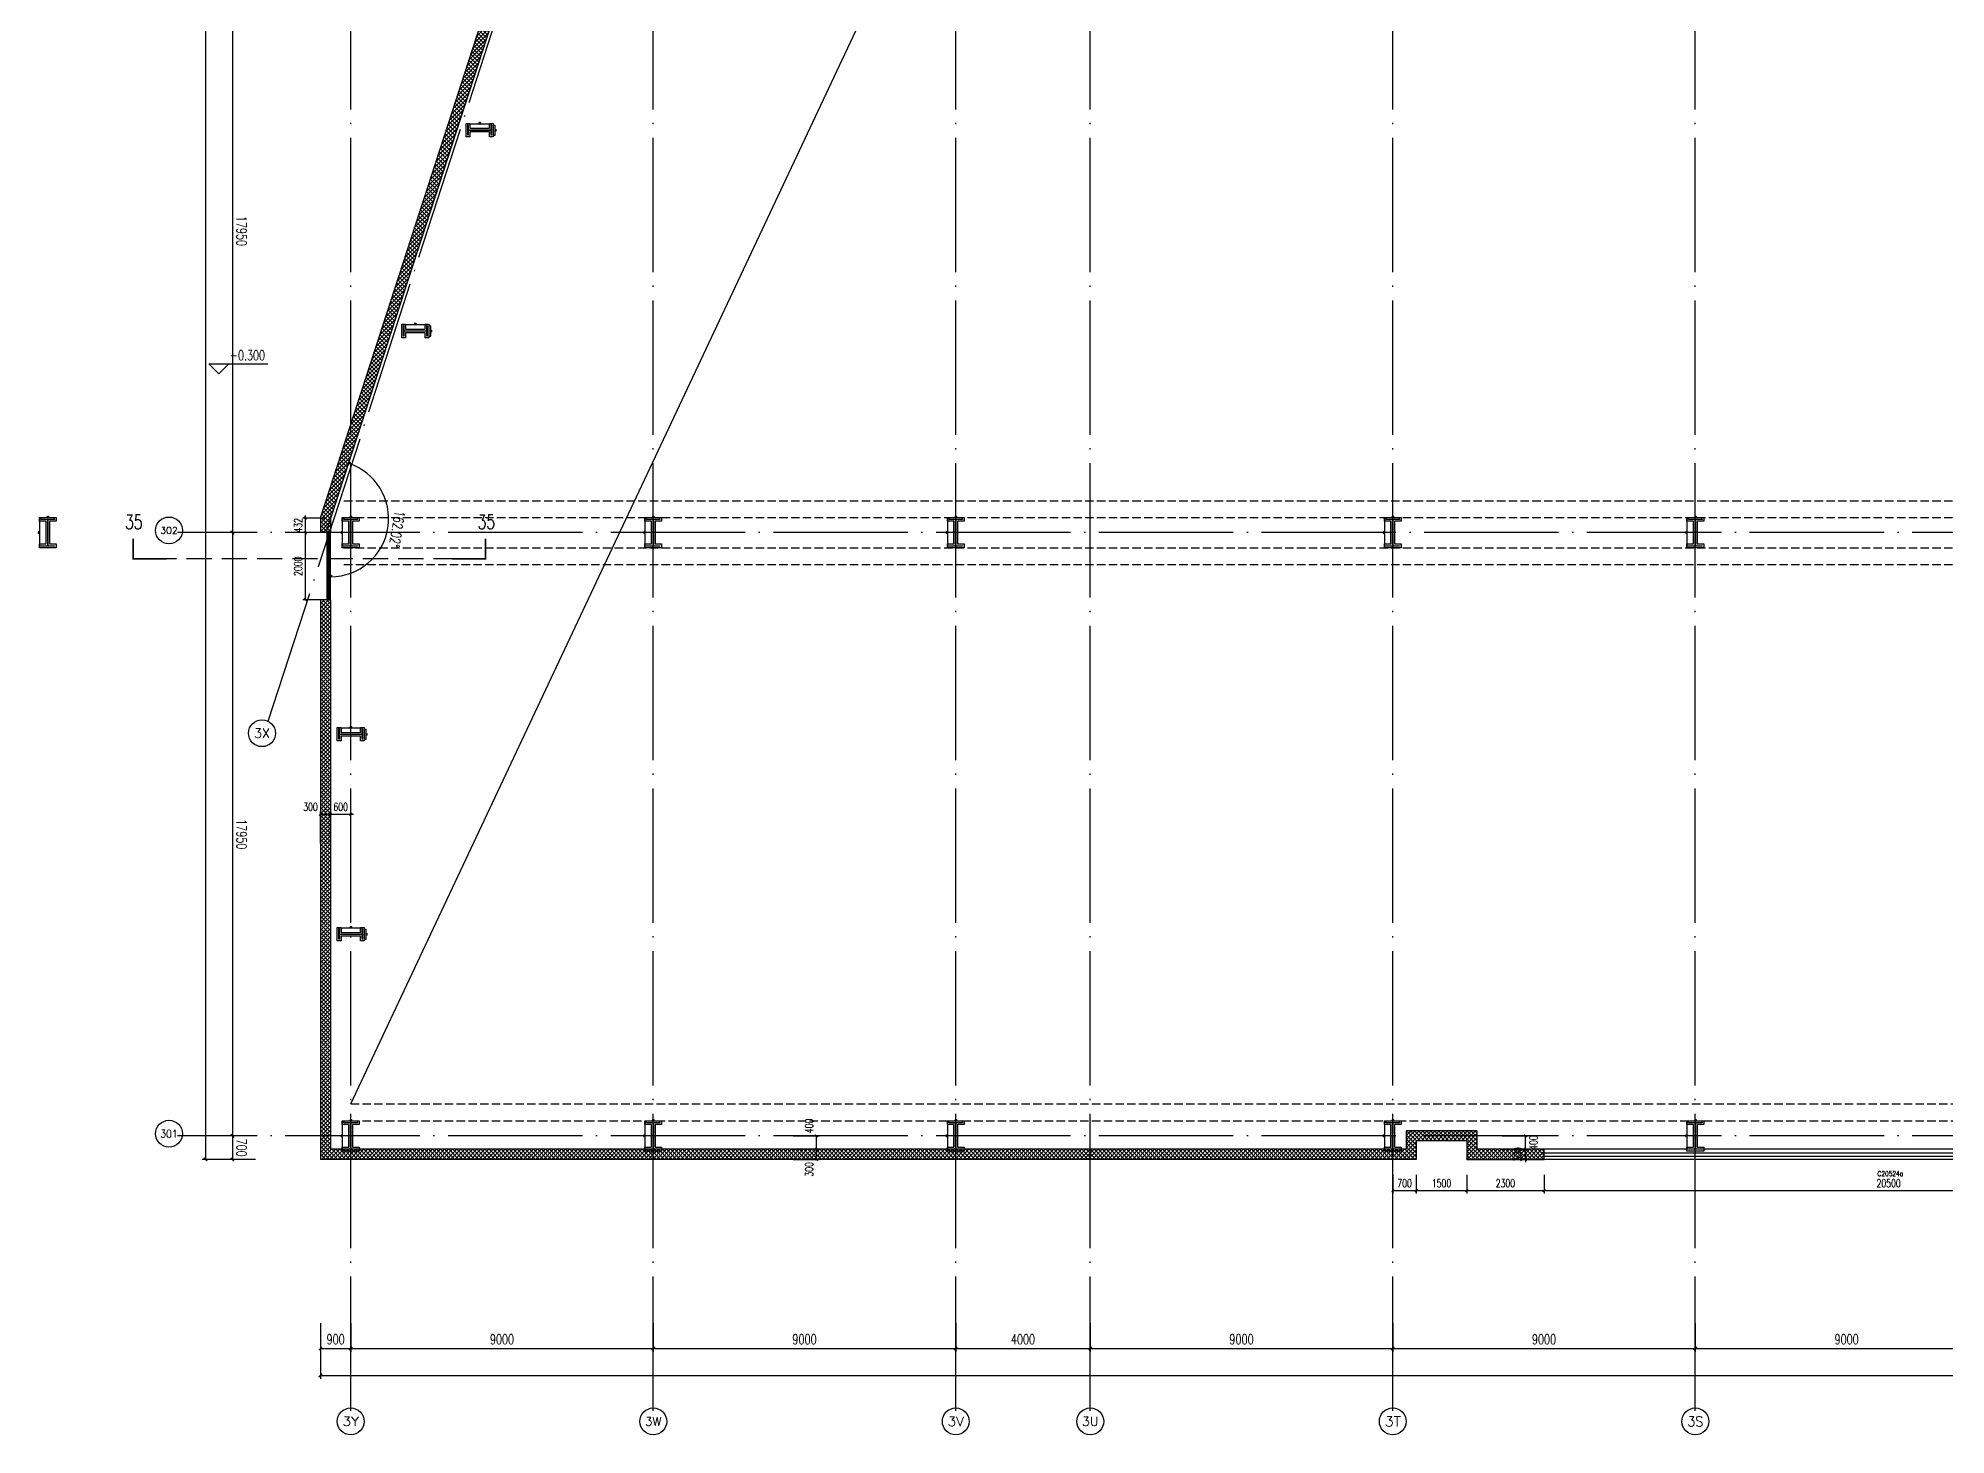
# Model space of a CAD drawing. Extents: x -1313754 to 847533, y 489853 to 941203.
# Drawn here: x -822152 to -765402, y 540024 to 581583 of the extents above; entities that cross this region are included whole.
import ezdxf
from ezdxf.enums import TextEntityAlignment as Align

# ---------------------------------------------------------------- set-up
doc = ezdxf.new("R2010")
doc.units = 0
doc.header["$LTSCALE"] = 1000
doc.header["$MEASUREMENT"] = 0
doc.linetypes.add('DASH', pattern=[0.35, 0.25, -0.1])
doc.linetypes.add('DOTE', pattern=[2.42, 2, -0.2, 0.02, -0.2])
doc.layers.get('Defpoints').update_dxf_attribs({"color": 210})
for name, color, linetype in [('A-AXIS-D', 1, 'Continuous'), ('A-AXIS-DOTE', 14, 'DOTE'), ('A-AXIS-DP', 126, 'Continuous'), ('A-HATCH-2', 251, 'Continuous'), ('A-SFCE', 30, 'Continuous'), ('A-WINDOW', 140, 'Continuous'), ('A-彩色打印层', 12, 'Continuous'), ('AS-COLN', 6, 'Continuous'), ('AS-WALL', 40, 'Continuous'), ('DIM_SYMB', 3, 'Continuous'), ('PUB_HATCH', 8, 'Continuous'), ('PUB_TEXT', 7, 'Continuous'), ('建-墙-幕', 4, 'Continuous'), ('建-标高', 3, 'Continuous'), ('建-窗', 4, 'Continuous'), ('建-门窗编号', 7, 'Continuous')]:
    doc.layers.add(name, color=color, linetype=linetype)
doc.styles.add('_TCH_AXIS', font='COMPLEX', dxfattribs={"bigfont": 'GBCBIG'})
doc.styles.add('_TCH_DIM_T3', font='SIMPLEX', dxfattribs={"width": 0.705882, "bigfont": 'GBCBIG'})
doc.styles.add('_TCH_LABEL', font='COMPLEX', dxfattribs={"bigfont": 'GBCBIG'})
doc.styles.add('A-DIM_T3', font='SIMPLEX', dxfattribs={"width": 0.705882, "bigfont": 'GBCBIG'})
doc.styles.add('A-STANDARD', font='SIMPLEX', dxfattribs={"bigfont": 'GBCBIG'})
doc.styles.add('A-WIN-LABEL', font='SIMPLEX', dxfattribs={"bigfont": 'GBCBIG'})
doc.dimstyles.new('_TCH_ARCH&&10', dxfattribs={"dimtxt": 29.75, "dimasz": 10, "dimexe": 10, "dimexo": 10, "dimgap": 12.625, "dimtad": 1, "dimdec": 0, "dimzin": 0, "dimdsep": 46, "dimtxsty": '_TCH_DIM_T3', "dimblk": 'ARCHTICK', "dimcen": 0.09, "dimclrt": 7, "dimazin": 2, "dimtfac": 1, "dimtdec": 0, "dimtix": 1, "dimtmove": 2, "dimatfit": 3, "dimfxl": 0, "dimtolj": 1, "dimtzin": 0, "dimarcsym": 0})
doc.dimstyles.new('_TCH_ARCH&&100', dxfattribs={"dimtxt": 297.5, "dimasz": 100, "dimexe": 100, "dimexo": 100, "dimgap": 126.25, "dimtad": 1, "dimdec": 0, "dimzin": 0, "dimdsep": 46, "dimtxsty": '_TCH_DIM_T3', "dimblk": 'ARCHTICK', "dimcen": 0.09, "dimclrt": 7, "dimazin": 2, "dimtfac": 1, "dimtdec": 0, "dimtix": 1, "dimtmove": 2, "dimatfit": 3, "dimfxl": 0, "dimtolj": 1, "dimtzin": 0, "dimarcsym": 0})
doc.dimstyles.new('_TCH_ARCH&&80', dxfattribs={"dimtxt": 238, "dimasz": 80, "dimexe": 80, "dimexo": 80, "dimgap": 101, "dimtad": 1, "dimdec": 0, "dimzin": 0, "dimdsep": 46, "dimtxsty": '_TCH_DIM_T3', "dimblk": 'ARCHTICK', "dimcen": 0.09, "dimclrt": 7, "dimazin": 2, "dimtfac": 1, "dimtdec": 0, "dimtix": 1, "dimtmove": 2, "dimatfit": 3, "dimfxl": 0, "dimtolj": 1, "dimtzin": 0, "dimarcsym": 0})
doc.dimstyles.new('A-DIM&&100', dxfattribs={"dimtxt": 297.5, "dimasz": 100, "dimexe": 100, "dimexo": 100, "dimgap": 126.25, "dimtad": 1, "dimdec": 0, "dimzin": 0, "dimdsep": 46, "dimtxsty": 'A-DIM_T3', "dimblk": 'ARCHTICK', "dimcen": 0.09, "dimclrt": 7, "dimazin": 2, "dimtfac": 1, "dimtdec": 0, "dimtix": 1, "dimtmove": 2, "dimatfit": 3, "dimfxl": 0, "dimtolj": 1, "dimtzin": 0, "dimarcsym": 0})
pattern_1 = [(45, (60, 0), (-60.000061, 60.000061), []), (135, (60, 0), (-60.000061, -60.000061), [])]

# ---------------------------------------------------------------- blocks, each defined once
blk = doc.blocks.new('_ArchTick')
at = {"color": 0, "linetype": 'ByBlock', "const_width": 0.4}
blk.add_lwpolyline([(-0.5, -0.5), (0.5, 0.5)], dxfattribs=at)
blk = doc.blocks.new('*D1261')
at = {"layer": 'A-AXIS-D', "color": 0, "lineweight": -2}
for p, q in [((-93018, -261470), (-93018, -262328)), ((-92118, -261470), (-92118, -262328)), ((-93018, -262228), (-92118, -262228))]:
    blk.add_line(p, q, dxfattribs=at)
at = {"layer": 'Defpoints', "color": 0}
for p in [(-93018, -261370), (-92118, -261370), (-92118, -262228)]:
    blk.add_point(p, dxfattribs=at)
at = {"layer": 'A-AXIS-D', "color": 0, "lineweight": -2, "xscale": 100, "yscale": 100, "zscale": 100, "rotation": 180}
blk.add_blockref('_ArchTick', (-93018, -262228), dxfattribs=at)
at = {"layer": 'A-AXIS-D', "color": 0, "lineweight": -2, "xscale": 100, "yscale": 100, "zscale": 100}
blk.add_blockref('_ArchTick', (-92118, -262228), dxfattribs=at)
at = {"layer": 'A-AXIS-D', "color": 7, "insert": (-92568, -261953), "char_height": 297.5, "attachment_point": 5, "style": '_TCH_DIM_T3'}
blk.add_mtext('\\A1;900', dxfattribs=at)
blk = doc.blocks.new('*D1262')
at = {"layer": 'A-AXIS-D', "color": 0, "lineweight": -2}
for p, q in [((-92118, -261470), (-92118, -262328)), ((-83118, -261470), (-83118, -262328)), ((-92118, -262228), (-83118, -262228))]:
    blk.add_line(p, q, dxfattribs=at)
at = {"layer": 'Defpoints', "color": 0}
for p in [(-92118, -261370), (-83118, -261370), (-83118, -262228)]:
    blk.add_point(p, dxfattribs=at)
at = {"layer": 'A-AXIS-D', "color": 0, "lineweight": -2, "xscale": 100, "yscale": 100, "zscale": 100, "rotation": 180}
blk.add_blockref('_ArchTick', (-92118, -262228), dxfattribs=at)
at = {"layer": 'A-AXIS-D', "color": 0, "lineweight": -2, "xscale": 100, "yscale": 100, "zscale": 100}
blk.add_blockref('_ArchTick', (-83118, -262228), dxfattribs=at)
at = {"layer": 'A-AXIS-D', "color": 7, "insert": (-87618, -261953), "char_height": 297.5, "attachment_point": 5, "style": '_TCH_DIM_T3'}
blk.add_mtext('\\A1;9000', dxfattribs=at)
blk = doc.blocks.new('*D1263')
at = {"layer": 'A-AXIS-D', "color": 0, "lineweight": -2}
for p, q in [((-83118, -261470), (-83118, -262328)), ((-74118, -261470), (-74118, -262328)), ((-83118, -262228), (-74118, -262228))]:
    blk.add_line(p, q, dxfattribs=at)
at = {"layer": 'Defpoints', "color": 0}
for p in [(-83118, -261370), (-74118, -261370), (-74118, -262228)]:
    blk.add_point(p, dxfattribs=at)
at = {"layer": 'A-AXIS-D', "color": 0, "lineweight": -2, "xscale": 100, "yscale": 100, "zscale": 100, "rotation": 180}
blk.add_blockref('_ArchTick', (-83118, -262228), dxfattribs=at)
at = {"layer": 'A-AXIS-D', "color": 0, "lineweight": -2, "xscale": 100, "yscale": 100, "zscale": 100}
blk.add_blockref('_ArchTick', (-74118, -262228), dxfattribs=at)
at = {"layer": 'A-AXIS-D', "color": 7, "insert": (-78618, -261953), "char_height": 297.5, "attachment_point": 5, "style": '_TCH_DIM_T3'}
blk.add_mtext('\\A1;9000', dxfattribs=at)
blk = doc.blocks.new('*D1264')
at = {"layer": 'A-AXIS-D', "color": 0, "lineweight": -2}
for p, q in [((-74118, -261470), (-74118, -262328)), ((-70118, -261470), (-70118, -262328)), ((-74118, -262228), (-70118, -262228))]:
    blk.add_line(p, q, dxfattribs=at)
at = {"layer": 'Defpoints', "color": 0}
for p in [(-74118, -261370), (-70118, -261370), (-70118, -262228)]:
    blk.add_point(p, dxfattribs=at)
at = {"layer": 'A-AXIS-D', "color": 0, "lineweight": -2, "xscale": 100, "yscale": 100, "zscale": 100, "rotation": 180}
blk.add_blockref('_ArchTick', (-74118, -262228), dxfattribs=at)
at = {"layer": 'A-AXIS-D', "color": 0, "lineweight": -2, "xscale": 100, "yscale": 100, "zscale": 100}
blk.add_blockref('_ArchTick', (-70118, -262228), dxfattribs=at)
at = {"layer": 'A-AXIS-D', "color": 7, "insert": (-72118, -261953), "char_height": 297.5, "attachment_point": 5, "style": '_TCH_DIM_T3'}
blk.add_mtext('\\A1;4000', dxfattribs=at)
blk = doc.blocks.new('*D1265')
at = {"layer": 'A-AXIS-D', "color": 0, "lineweight": -2}
for p, q in [((-70118, -261470), (-70118, -262328)), ((-61118, -261470), (-61118, -262328)), ((-70118, -262228), (-61118, -262228))]:
    blk.add_line(p, q, dxfattribs=at)
at = {"layer": 'Defpoints', "color": 0}
for p in [(-70118, -261370), (-61118, -261370), (-61118, -262228)]:
    blk.add_point(p, dxfattribs=at)
at = {"layer": 'A-AXIS-D', "color": 0, "lineweight": -2, "xscale": 100, "yscale": 100, "zscale": 100, "rotation": 180}
blk.add_blockref('_ArchTick', (-70118, -262228), dxfattribs=at)
at = {"layer": 'A-AXIS-D', "color": 0, "lineweight": -2, "xscale": 100, "yscale": 100, "zscale": 100}
blk.add_blockref('_ArchTick', (-61118, -262228), dxfattribs=at)
at = {"layer": 'A-AXIS-D', "color": 7, "insert": (-65618, -261953), "char_height": 297.5, "attachment_point": 5, "style": '_TCH_DIM_T3'}
blk.add_mtext('\\A1;9000', dxfattribs=at)
blk = doc.blocks.new('*D1266')
at = {"layer": 'A-AXIS-D', "color": 0, "lineweight": -2}
for p, q in [((-61118, -261470), (-61118, -262328)), ((-52118, -261470), (-52118, -262328)), ((-61118, -262228), (-52118, -262228))]:
    blk.add_line(p, q, dxfattribs=at)
at = {"layer": 'Defpoints', "color": 0}
for p in [(-61118, -261370), (-52118, -261370), (-52118, -262228)]:
    blk.add_point(p, dxfattribs=at)
at = {"layer": 'A-AXIS-D', "color": 0, "lineweight": -2, "xscale": 100, "yscale": 100, "zscale": 100, "rotation": 180}
blk.add_blockref('_ArchTick', (-61118, -262228), dxfattribs=at)
at = {"layer": 'A-AXIS-D', "color": 0, "lineweight": -2, "xscale": 100, "yscale": 100, "zscale": 100}
blk.add_blockref('_ArchTick', (-52118, -262228), dxfattribs=at)
at = {"layer": 'A-AXIS-D', "color": 7, "insert": (-56618, -261953), "char_height": 297.5, "attachment_point": 5, "style": '_TCH_DIM_T3'}
blk.add_mtext('\\A1;9000', dxfattribs=at)
blk = doc.blocks.new('*D1267')
at = {"layer": 'A-AXIS-D', "color": 0, "lineweight": -2}
for p, q in [((-52118, -261470), (-52118, -262328)), ((-43118, -261470), (-43118, -262328)), ((-52118, -262228), (-43118, -262228))]:
    blk.add_line(p, q, dxfattribs=at)
at = {"layer": 'Defpoints', "color": 0}
for p in [(-52118, -261370), (-43118, -261370), (-43118, -262228)]:
    blk.add_point(p, dxfattribs=at)
at = {"layer": 'A-AXIS-D', "color": 0, "lineweight": -2, "xscale": 100, "yscale": 100, "zscale": 100, "rotation": 180}
blk.add_blockref('_ArchTick', (-52118, -262228), dxfattribs=at)
at = {"layer": 'A-AXIS-D', "color": 0, "lineweight": -2, "xscale": 100, "yscale": 100, "zscale": 100}
blk.add_blockref('_ArchTick', (-43118, -262228), dxfattribs=at)
at = {"layer": 'A-AXIS-D', "color": 7, "insert": (-47618, -261953), "char_height": 297.5, "attachment_point": 5, "style": '_TCH_DIM_T3'}
blk.add_mtext('\\A1;9000', dxfattribs=at)
blk = doc.blocks.new('*D1349')
at = {"layer": 'A-AXIS-D', "color": 0, "lineweight": -2}
for p, q in [((-94953, -220000), (-95739, -220000)), ((-95639, -220000), (-95639, -237950)), ((-94953, -237950), (-95739, -237950))]:
    blk.add_line(p, q, dxfattribs=at)
at = {"layer": 'Defpoints', "color": 0}
for p in [(-94853, -220000), (-95639, -237950), (-94853, -237950)]:
    blk.add_point(p, dxfattribs=at)
at = {"layer": 'A-AXIS-D', "color": 0, "lineweight": -2, "xscale": 100, "yscale": 100, "zscale": 100}
for p, rotation in [((-95639, -220000), 90), ((-95639, -237950), 270)]:
    blk.add_blockref('_ArchTick', p, dxfattribs=dict(at, rotation=rotation))
at = {"layer": 'A-AXIS-D', "color": 7, "insert": (-95364, -228975), "char_height": 297.5, "attachment_point": 5, "rotation": 270, "style": 'A-DIM_T3'}
blk.add_mtext('\\A1;17950', dxfattribs=at)
blk = doc.blocks.new('*D1350')
at = {"layer": 'A-AXIS-D', "color": 0, "lineweight": -2}
for p, q in [((-94953, -237950), (-95739, -237950)), ((-95639, -237950), (-95639, -255900)), ((-94953, -255900), (-95739, -255900))]:
    blk.add_line(p, q, dxfattribs=at)
at = {"layer": 'Defpoints', "color": 0}
for p in [(-94853, -237950), (-95639, -255900), (-94853, -255900)]:
    blk.add_point(p, dxfattribs=at)
at = {"layer": 'A-AXIS-D', "color": 0, "lineweight": -2, "xscale": 100, "yscale": 100, "zscale": 100}
for p, rotation in [((-95639, -237950), 90), ((-95639, -255900), 270)]:
    blk.add_blockref('_ArchTick', p, dxfattribs=dict(at, rotation=rotation))
at = {"layer": 'A-AXIS-D', "color": 7, "insert": (-95364, -246925), "char_height": 297.5, "attachment_point": 5, "rotation": 270, "style": 'A-DIM_T3'}
blk.add_mtext('\\A1;17950', dxfattribs=at)
blk = doc.blocks.new('*D1351')
at = {"layer": 'A-AXIS-D', "color": 0, "lineweight": -2}
for p, q in [((-94953, -255900), (-95739, -255900)), ((-95639, -255900), (-95639, -256600)), ((-94953, -256600), (-95739, -256600))]:
    blk.add_line(p, q, dxfattribs=at)
at = {"layer": 'Defpoints', "color": 0}
for p in [(-94853, -255900), (-95639, -256600), (-94853, -256600)]:
    blk.add_point(p, dxfattribs=at)
at = {"layer": 'A-AXIS-D', "color": 0, "lineweight": -2, "xscale": 100, "yscale": 100, "zscale": 100}
for p, rotation in [((-95639, -255900), 90), ((-95639, -256600), 270)]:
    blk.add_blockref('_ArchTick', p, dxfattribs=dict(at, rotation=rotation))
at = {"layer": 'A-AXIS-D', "color": 7, "insert": (-95364, -256250), "char_height": 297.5, "attachment_point": 5, "rotation": 270, "style": 'A-DIM_T3'}
blk.add_mtext('\\A1;700', dxfattribs=at)
blk = doc.blocks.new('*D1408')
at = {"layer": 'A-AXIS-D', "color": 0, "lineweight": -2}
for p, q in [((-93018, -261570), (-93018, -263128)), ((92682, -261570), (92682, -263128)), ((-93018, -263028), (92682, -263028))]:
    blk.add_line(p, q, dxfattribs=at)
at = {"layer": 'Defpoints', "color": 0}
for p in [(-93018, -261470), (92682, -261470), (92682, -263028)]:
    blk.add_point(p, dxfattribs=at)
at = {"layer": 'A-AXIS-D', "color": 0, "lineweight": -2, "xscale": 100, "yscale": 100, "zscale": 100, "rotation": 180}
blk.add_blockref('_ArchTick', (-93018, -263028), dxfattribs=at)
at = {"layer": 'A-AXIS-D', "color": 0, "lineweight": -2, "xscale": 100, "yscale": 100, "zscale": 100}
blk.add_blockref('_ArchTick', (92682, -263028), dxfattribs=at)
at = {"layer": 'A-AXIS-D', "color": 7, "insert": (-168, -262753), "char_height": 297.5, "attachment_point": 5, "style": '_TCH_DIM_T3'}
blk.add_mtext('\\A1;185700', dxfattribs=at)
blk = doc.blocks.new('*D1409')
at = {"layer": 'A-AXIS-D', "color": 0, "lineweight": -2}
for p, q in [((-95053, -183400), (-96539, -183400)), ((-96439, -183400), (-96439, -256600)), ((-95053, -256600), (-96539, -256600))]:
    blk.add_line(p, q, dxfattribs=at)
at = {"layer": 'Defpoints', "color": 0}
for p in [(-94953, -183400), (-96439, -256600), (-94953, -256600)]:
    blk.add_point(p, dxfattribs=at)
at = {"layer": 'A-AXIS-D', "color": 0, "lineweight": -2, "xscale": 100, "yscale": 100, "zscale": 100}
for p, rotation in [((-96439, -183400), 90), ((-96439, -256600), 270)]:
    blk.add_blockref('_ArchTick', p, dxfattribs=dict(at, rotation=rotation))
at = {"layer": 'A-AXIS-D', "color": 7, "insert": (-96164, -220000), "char_height": 297.5, "attachment_point": 5, "rotation": 270, "style": 'A-DIM_T3'}
blk.add_mtext('\\A1;73200', dxfattribs=at)
blk = doc.blocks.new('*D1489')
at = {"layer": 'A-AXIS-D', "color": 0, "lineweight": -2}
for p, q in [((-92166, -235832), (-92215, -235985)), ((-92718, -239323), (-92718, -239163))]:
    blk.add_line(p, q, dxfattribs=at)
blk.add_arc((-92718, -237534), 1729, 270, 72.0237, dxfattribs=at)
at = {"layer": 'Defpoints', "color": 0}
for p in [(-92135, -235737), (-92718, -237534), (-91319, -238550), (-92718, -239423)]:
    blk.add_point(p, dxfattribs=at)
at = {"layer": 'A-AXIS-D', "color": 0, "lineweight": -2, "xscale": 100, "yscale": 100, "zscale": 100}
for p, rotation in [((-92184, -235889), 162.0237133975118), ((-92718, -239263), 180.0000000000004)]:
    blk.add_blockref('_ArchTick', p, dxfattribs=dict(at, rotation=rotation))
at = {"layer": 'A-AXIS-D', "color": 7, "insert": (-90738, -237847), "char_height": 297.5, "attachment_point": 5, "rotation": 261.0119, "style": 'A-DIM_T3'}
blk.add_mtext('\\A1;162.02°', dxfattribs=at)
blk = doc.blocks.new('4324324')
at = {"layer": 'A-HATCH-2', "linetype": 'DASH'}
for p, q in [((-313054.2, 567820), (-128854.2, 567820)), ((-313054.2, 567320), (-128854.2, 567320)), ((-313054.2, 566419.9), (-128854.2, 566419.9)), ((-313054.2, 565919.9), (-128854.2, 565919.9)), ((-312854.2, 549870), (-138054.2, 549870)), ((-312854.2, 549370), (-138054.2, 549370))]:
    blk.add_line(p, q, dxfattribs=at)
blk = doc.blocks.new('*D1767')
at = {"layer": 'A-AXIS-DP', "color": 0, "lineweight": -2}
for p, q in [((-165054, 621030), (-165054, 621079)), ((-165054, 621069), (-164654, 621069)), ((-164654, 621030), (-164654, 621079))]:
    blk.add_line(p, q, dxfattribs=at)
at = {"layer": 'Defpoints', "color": 0}
for p in [(-165054, 621020), (-164654, 621069), (-164654, 621020)]:
    blk.add_point(p, dxfattribs=at)
at = {"layer": 'A-AXIS-DP', "color": 0, "lineweight": -2, "xscale": 10, "yscale": 10, "zscale": 10, "rotation": 180}
blk.add_blockref('_ArchTick', (-165054, 621069), dxfattribs=at)
at = {"layer": 'A-AXIS-DP', "color": 0, "lineweight": -2, "xscale": 10, "yscale": 10, "zscale": 10}
blk.add_blockref('_ArchTick', (-164654, 621069), dxfattribs=at)
at = {"layer": 'A-AXIS-DP', "color": 7, "insert": (-164854, 621096), "char_height": 29.8, "attachment_point": 5, "style": '_TCH_DIM_T3'}
blk.add_mtext('\\A1;400', dxfattribs=at)
blk = doc.blocks.new('*D1768')
at = {"layer": 'A-AXIS-DP', "color": 0, "lineweight": -2}
for p, q in [((-165064, 621020), (-165105, 621020)), ((-165095, 620220), (-165095, 621020)), ((-165064, 620220), (-165105, 620220))]:
    blk.add_line(p, q, dxfattribs=at)
at = {"layer": 'Defpoints', "color": 0}
for p in [(-165095, 621020), (-165054, 621020), (-165054, 620220)]:
    blk.add_point(p, dxfattribs=at)
at = {"layer": 'A-AXIS-DP', "color": 0, "lineweight": -2, "xscale": 10, "yscale": 10, "zscale": 10}
for p, rotation in [((-165095, 621020), 90), ((-165095, 620220), 270)]:
    blk.add_blockref('_ArchTick', p, dxfattribs=dict(at, rotation=rotation))
at = {"layer": 'A-AXIS-DP', "color": 7, "insert": (-165123, 620620), "char_height": 29.8, "attachment_point": 5, "rotation": 90, "style": '_TCH_DIM_T3'}
blk.add_mtext('\\A1;800', dxfattribs=at)
blk = doc.blocks.new('*D1765')
at = {"layer": 'A-AXIS-DP', "color": 0, "lineweight": -2}
for p, q in [((-195790, 766880), (-195790, 766929)), ((-195790, 766919), (-195490, 766919)), ((-195490, 766880), (-195490, 766929))]:
    blk.add_line(p, q, dxfattribs=at)
at = {"layer": 'Defpoints', "color": 0}
for p in [(-195790, 766870), (-195490, 766919), (-195490, 766870)]:
    blk.add_point(p, dxfattribs=at)
at = {"layer": 'A-AXIS-DP', "color": 0, "lineweight": -2, "xscale": 10, "yscale": 10, "zscale": 10, "rotation": 180}
blk.add_blockref('_ArchTick', (-195790, 766919), dxfattribs=at)
at = {"layer": 'A-AXIS-DP', "color": 0, "lineweight": -2, "xscale": 10, "yscale": 10, "zscale": 10}
blk.add_blockref('_ArchTick', (-195490, 766919), dxfattribs=at)
at = {"layer": 'A-AXIS-DP', "color": 7, "insert": (-195640, 766946), "char_height": 29.8, "attachment_point": 5, "style": '_TCH_DIM_T3'}
blk.add_mtext('\\A1;300', dxfattribs=at)
blk = doc.blocks.new('*D1766')
at = {"layer": 'A-AXIS-DP', "color": 0, "lineweight": -2}
for p, q in [((-195800, 766820), (-195841, 766820)), ((-195831, 766120), (-195831, 766820)), ((-195800, 766120), (-195841, 766120))]:
    blk.add_line(p, q, dxfattribs=at)
at = {"layer": 'Defpoints', "color": 0}
for p in [(-195831, 766820), (-195790, 766820), (-195790, 766120)]:
    blk.add_point(p, dxfattribs=at)
at = {"layer": 'A-AXIS-DP', "color": 0, "lineweight": -2, "xscale": 10, "yscale": 10, "zscale": 10}
for p, rotation in [((-195831, 766820), 90), ((-195831, 766120), 270)]:
    blk.add_blockref('_ArchTick', p, dxfattribs=dict(at, rotation=rotation))
at = {"layer": 'A-AXIS-DP', "color": 7, "insert": (-195859, 766470), "char_height": 29.8, "attachment_point": 5, "rotation": 90, "style": '_TCH_DIM_T3'}
blk.add_mtext('\\A1;700', dxfattribs=at)
blk = doc.blocks.new('*D302')
at = {"layer": 'A-AXIS-DP', "color": 0, "lineweight": -2}
for p, q in [((-813634, 567302), (-814280, 567302)), ((-814200, 567302), (-814200, 567382)), ((-814200, 566870), (-814200, 567302)), ((-813634, 566870), (-814280, 566870)), ((-814200, 566870), (-814200, 566790))]:
    blk.add_line(p, q, dxfattribs=at)
at = {"layer": 'Defpoints', "color": 0}
for p in [(-814200, 567302), (-813554, 567302), (-813554, 566870)]:
    blk.add_point(p, dxfattribs=at)
at = {"layer": 'A-AXIS-DP', "color": 0, "lineweight": -2, "xscale": 80, "yscale": 80, "zscale": 80}
for p, rotation in [((-814200, 567302), 270), ((-814200, 566870), 90)]:
    blk.add_blockref('_ArchTick', p, dxfattribs=dict(at, rotation=rotation))
at = {"layer": 'A-AXIS-DP', "color": 7, "insert": (-814420, 567086), "char_height": 238, "attachment_point": 5, "rotation": 90, "style": '_TCH_DIM_T3'}
blk.add_mtext('\\A1;432', dxfattribs=at)
blk = doc.blocks.new('*D303')
at = {"layer": 'A-AXIS-DP', "color": 0, "lineweight": -2}
for p, q in [((-813634, 566870), (-814280, 566870)), ((-814200, 564870), (-814200, 566870)), ((-813634, 564870), (-814280, 564870))]:
    blk.add_line(p, q, dxfattribs=at)
at = {"layer": 'Defpoints', "color": 0}
for p in [(-814200, 566870), (-813554, 566870), (-813554, 564870)]:
    blk.add_point(p, dxfattribs=at)
at = {"layer": 'A-AXIS-DP', "color": 0, "lineweight": -2, "xscale": 80, "yscale": 80, "zscale": 80}
for p, rotation in [((-814200, 566870), 90), ((-814200, 564870), 270)]:
    blk.add_blockref('_ArchTick', p, dxfattribs=dict(at, rotation=rotation))
at = {"layer": 'A-AXIS-DP', "color": 7, "insert": (-814420, 565870), "char_height": 238, "attachment_point": 5, "rotation": 90, "style": '_TCH_DIM_T3'}
blk.add_mtext('\\A1;2000', dxfattribs=at)
blk = doc.blocks.new('*D304')
at = {"layer": 'A-AXIS-DP', "color": 0, "lineweight": -2}
for p, q in [((-813754, 557620), (-813754, 558570)), ((-813754, 558490), (-813454, 558490)), ((-813454, 557620), (-813454, 558570))]:
    blk.add_line(p, q, dxfattribs=at)
at = {"layer": 'Defpoints', "color": 0}
for p in [(-813454, 558490), (-813754, 557540), (-813454, 557540)]:
    blk.add_point(p, dxfattribs=at)
at = {"layer": 'A-AXIS-DP', "color": 0, "lineweight": -2, "xscale": 80, "yscale": 80, "zscale": 80, "rotation": 180}
blk.add_blockref('_ArchTick', (-813754, 558490), dxfattribs=at)
at = {"layer": 'A-AXIS-DP', "color": 0, "lineweight": -2, "xscale": 80, "yscale": 80, "zscale": 80}
blk.add_blockref('_ArchTick', (-813454, 558490), dxfattribs=at)
at = {"layer": 'A-AXIS-DP', "color": 7, "insert": (-814050, 558710), "char_height": 238, "attachment_point": 5, "style": '_TCH_DIM_T3'}
blk.add_mtext('\\A1;300', dxfattribs=at)
blk = doc.blocks.new('*D305')
at = {"layer": 'A-AXIS-DP', "color": 0, "lineweight": -2}
for p, q in [((-813454, 558490), (-813534, 558490)), ((-813454, 557620), (-813454, 558570)), ((-813454, 558490), (-812854, 558490)), ((-812854, 557620), (-812854, 558570)), ((-812854, 558490), (-812774, 558490))]:
    blk.add_line(p, q, dxfattribs=at)
at = {"layer": 'Defpoints', "color": 0}
for p in [(-812854, 558490), (-813454, 557540), (-812854, 557540)]:
    blk.add_point(p, dxfattribs=at)
at = {"layer": 'A-AXIS-DP', "color": 0, "lineweight": -2, "xscale": 80, "yscale": 80, "zscale": 80}
blk.add_blockref('_ArchTick', (-813454, 558490), dxfattribs=at)
at = {"layer": 'A-AXIS-DP', "color": 0, "lineweight": -2, "xscale": 80, "yscale": 80, "zscale": 80, "rotation": 180}
blk.add_blockref('_ArchTick', (-812854, 558490), dxfattribs=at)
at = {"layer": 'A-AXIS-DP', "color": 7, "insert": (-813154, 558710), "char_height": 238, "attachment_point": 5, "style": '_TCH_DIM_T3'}
blk.add_mtext('\\A1;600', dxfattribs=at)
blk = doc.blocks.new('*D339')
at = {"layer": 'A-AXIS-DP', "color": 0, "lineweight": -2}
for p, q in [((-778604, 548520), (-777830, 548520)), ((-778604, 548220), (-777830, 548220)), ((-777910, 548520), (-777910, 548600)), ((-777910, 548220), (-777910, 548520)), ((-777910, 548220), (-777910, 548140))]:
    blk.add_line(p, q, dxfattribs=at)
at = {"layer": 'Defpoints', "color": 0}
for p in [(-778684, 548520), (-778684, 548220), (-777910, 548520)]:
    blk.add_point(p, dxfattribs=at)
at = {"layer": 'A-AXIS-DP', "color": 0, "lineweight": -2, "xscale": 80, "yscale": 80, "zscale": 80}
for p, rotation in [((-777910, 548520), 270), ((-777910, 548220), 90)]:
    blk.add_blockref('_ArchTick', p, dxfattribs=dict(at, rotation=rotation))
at = {"layer": 'A-AXIS-DP', "color": 7, "insert": (-778130, 548370), "char_height": 238, "attachment_point": 5, "rotation": 90, "style": '_TCH_DIM_T3'}
blk.add_mtext('\\A1;300', dxfattribs=at)
blk = doc.blocks.new('*D340')
at = {"layer": 'A-AXIS-DP', "color": 0, "lineweight": -2}
for p, q in [((-778604, 548920), (-777830, 548920)), ((-777910, 548520), (-777910, 548920)), ((-778604, 548520), (-777830, 548520))]:
    blk.add_line(p, q, dxfattribs=at)
at = {"layer": 'Defpoints', "color": 0}
for p in [(-778684, 548920), (-777910, 548920), (-778684, 548520)]:
    blk.add_point(p, dxfattribs=at)
at = {"layer": 'A-AXIS-DP', "color": 0, "lineweight": -2, "xscale": 80, "yscale": 80, "zscale": 80}
for p, rotation in [((-777910, 548920), 90), ((-777910, 548520), 270)]:
    blk.add_blockref('_ArchTick', p, dxfattribs=dict(at, rotation=rotation))
at = {"layer": 'A-AXIS-DP', "color": 7, "insert": (-777670, 548720), "char_height": 238, "attachment_point": 5, "rotation": 90, "style": '_TCH_DIM_T3'}
blk.add_mtext('\\A1;400', dxfattribs=at)
blk = doc.blocks.new('*D343')
at = {"layer": 'A-AXIS-DP', "color": 0, "lineweight": -2}
for p, q in [((-799694, 548520), (-798920, 548520)), ((-799694, 548220), (-798920, 548220)), ((-799000, 548220), (-799000, 548520))]:
    blk.add_line(p, q, dxfattribs=at)
at = {"layer": 'Defpoints', "color": 0}
for p in [(-799774, 548520), (-799774, 548220), (-799000, 548520)]:
    blk.add_point(p, dxfattribs=at)
at = {"layer": 'A-AXIS-DP', "color": 0, "lineweight": -2, "xscale": 80, "yscale": 80, "zscale": 80}
for p, rotation in [((-799000, 548520), 90), ((-799000, 548220), 270)]:
    blk.add_blockref('_ArchTick', p, dxfattribs=dict(at, rotation=rotation))
at = {"layer": 'A-AXIS-DP', "color": 7, "insert": (-799220, 547924), "char_height": 238, "attachment_point": 5, "rotation": 90, "style": '_TCH_DIM_T3'}
blk.add_mtext('\\A1;300', dxfattribs=at)
blk = doc.blocks.new('*D344')
at = {"layer": 'A-AXIS-DP', "color": 0, "lineweight": -2}
for p, q in [((-799694, 548920), (-798920, 548920)), ((-799000, 548520), (-799000, 548920)), ((-799694, 548520), (-798920, 548520))]:
    blk.add_line(p, q, dxfattribs=at)
at = {"layer": 'Defpoints', "color": 0}
for p in [(-799774, 548920), (-799000, 548920), (-799774, 548520)]:
    blk.add_point(p, dxfattribs=at)
at = {"layer": 'A-AXIS-DP', "color": 0, "lineweight": -2, "xscale": 80, "yscale": 80, "zscale": 80}
for p, rotation in [((-799000, 548920), 90), ((-799000, 548520), 270)]:
    blk.add_blockref('_ArchTick', p, dxfattribs=dict(at, rotation=rotation))
at = {"layer": 'A-AXIS-DP', "color": 7, "insert": (-799220, 549216), "char_height": 238, "attachment_point": 5, "rotation": 90, "style": '_TCH_DIM_T3'}
blk.add_mtext('\\A1;400', dxfattribs=at)
blk = doc.blocks.new('*D389')
at = {"layer": 'A-AXIS-DP', "color": 0, "lineweight": -2}
for p, q in [((-781854, 547760), (-781854, 547210)), ((-781154, 547760), (-781154, 547210)), ((-781854, 547290), (-781154, 547290))]:
    blk.add_line(p, q, dxfattribs=at)
at = {"layer": 'Defpoints', "color": 0}
for p in [(-781854, 547840), (-781154, 547840), (-781154, 547290)]:
    blk.add_point(p, dxfattribs=at)
at = {"layer": 'A-AXIS-DP', "color": 0, "lineweight": -2, "xscale": 80, "yscale": 80, "zscale": 80, "rotation": 180}
blk.add_blockref('_ArchTick', (-781854, 547290), dxfattribs=at)
at = {"layer": 'A-AXIS-DP', "color": 0, "lineweight": -2, "xscale": 80, "yscale": 80, "zscale": 80}
blk.add_blockref('_ArchTick', (-781154, 547290), dxfattribs=at)
at = {"layer": 'A-AXIS-DP', "color": 7, "insert": (-781504, 547510), "char_height": 238, "attachment_point": 5, "style": '_TCH_DIM_T3'}
blk.add_mtext('\\A1;700', dxfattribs=at)
blk = doc.blocks.new('*D390')
at = {"layer": 'A-AXIS-DP', "color": 0, "lineweight": -2}
for p, q in [((-781154, 547760), (-781154, 547210)), ((-779654, 547760), (-779654, 547210)), ((-781154, 547290), (-779654, 547290))]:
    blk.add_line(p, q, dxfattribs=at)
at = {"layer": 'Defpoints', "color": 0}
for p in [(-781154, 547840), (-779654, 547840), (-779654, 547290)]:
    blk.add_point(p, dxfattribs=at)
at = {"layer": 'A-AXIS-DP', "color": 0, "lineweight": -2, "xscale": 80, "yscale": 80, "zscale": 80, "rotation": 180}
blk.add_blockref('_ArchTick', (-781154, 547290), dxfattribs=at)
at = {"layer": 'A-AXIS-DP', "color": 0, "lineweight": -2, "xscale": 80, "yscale": 80, "zscale": 80}
blk.add_blockref('_ArchTick', (-779654, 547290), dxfattribs=at)
at = {"layer": 'A-AXIS-DP', "color": 7, "insert": (-780404, 547510), "char_height": 238, "attachment_point": 5, "style": '_TCH_DIM_T3'}
blk.add_mtext('\\A1;1500', dxfattribs=at)
blk = doc.blocks.new('*D391')
at = {"layer": 'A-AXIS-DP', "color": 0, "lineweight": -2}
for p, q in [((-779654, 547760), (-779654, 547210)), ((-777354, 547760), (-777354, 547210)), ((-779654, 547290), (-777354, 547290))]:
    blk.add_line(p, q, dxfattribs=at)
at = {"layer": 'Defpoints', "color": 0}
for p in [(-779654, 547840), (-777354, 547840), (-777354, 547290)]:
    blk.add_point(p, dxfattribs=at)
at = {"layer": 'A-AXIS-DP', "color": 0, "lineweight": -2, "xscale": 80, "yscale": 80, "zscale": 80, "rotation": 180}
blk.add_blockref('_ArchTick', (-779654, 547290), dxfattribs=at)
at = {"layer": 'A-AXIS-DP', "color": 0, "lineweight": -2, "xscale": 80, "yscale": 80, "zscale": 80}
blk.add_blockref('_ArchTick', (-777354, 547290), dxfattribs=at)
at = {"layer": 'A-AXIS-DP', "color": 7, "insert": (-778504, 547510), "char_height": 238, "attachment_point": 5, "style": '_TCH_DIM_T3'}
blk.add_mtext('\\A1;2300', dxfattribs=at)
blk = doc.blocks.new('*D392')
at = {"layer": 'A-AXIS-DP', "color": 0, "lineweight": -2}
for p, q in [((-777354, 547760), (-777354, 547210)), ((-756854, 547760), (-756854, 547210)), ((-777354, 547290), (-756854, 547290))]:
    blk.add_line(p, q, dxfattribs=at)
at = {"layer": 'Defpoints', "color": 0}
for p in [(-777354, 547840), (-756854, 547840), (-756854, 547290)]:
    blk.add_point(p, dxfattribs=at)
at = {"layer": 'A-AXIS-DP', "color": 0, "lineweight": -2, "xscale": 80, "yscale": 80, "zscale": 80, "rotation": 180}
blk.add_blockref('_ArchTick', (-777354, 547290), dxfattribs=at)
at = {"layer": 'A-AXIS-DP', "color": 0, "lineweight": -2, "xscale": 80, "yscale": 80, "zscale": 80}
blk.add_blockref('_ArchTick', (-756854, 547290), dxfattribs=at)
at = {"layer": 'A-AXIS-DP', "color": 7, "insert": (-767104, 547510), "char_height": 238, "attachment_point": 5, "style": '_TCH_DIM_T3'}
blk.add_mtext('\\A1;20500', dxfattribs=at)
blk = doc.blocks.new('WINDOW2DLIB$DYNSTYLE$00000005')
at = {"color": 0}
for points in [[(-0.5, 0.5), (-0.5, -0.5)], [(-0.5, 0.5), (0.5, 0.5)], [(0.5, -0.5), (0.5, 0.5)], [(0.5, 0.1667), (-0.5, 0.1667)], [(0.5, -0.1667), (-0.5, -0.1667)], [(-0.5, -0.5), (0.5, -0.5)]]:
    blk.add_lwpolyline(points, dxfattribs=at)
blk = doc.blocks.new('dote')
at = {"layer": 'A-AXIS-D'}
for centre in [(-97524.5, -237885.7), (-94757, -243918.4), (-97524.5, -255835.7), (-92117.8, -264396), (-83117.8, -264396), (-74117.8, -264396), (-70117.8, -264396), (-61117.8, -264396), (-52117.8, -264396)]:
    blk.add_circle(centre, 400, dxfattribs=at)
at = {"layer": 'A-AXIS-DOTE', "ltscale": 2}
for p, q in [((-52117.8, -264080), (-52117.8, -75950)), ((-92117.8, -264080), (-92117.8, -177865)), ((-83117.8, -264080), (-83117.8, -178596)), ((-74117.8, -264080), (-74117.8, -178596)), ((-70117.8, -264080), (-70117.8, -178600)), ((-61117.8, -264080), (-61117.8, -178600)), ((98696.4, -237950), (-97273.6, -237950)), ((98696.4, -255900), (-97273.6, -255900))]:
    blk.add_line(p, q, dxfattribs=at)
blk.add_lwpolyline([(-94568.7, -243562.8), (-72924.8, -176855.6)], dxfattribs=at)
at = {"layer": 'DIM_SYMB', "linetype": 'DASH', "ltscale": 3}
blk.add_line((-88903.6, -238730), (-97793.6, -238730), dxfattribs=at)
at = {"layer": 'DIM_SYMB', "const_width": 50}
for points in [[(-98593.6, -238130), (-98593.6, -238730), (-97593.6, -238730)], [(-89103.6, -238730), (-88103.6, -238730), (-88103.6, -238130)]]:
    blk.add_lwpolyline(points, dxfattribs=at)
at = {"layer": 'PUB_TEXT', "style": '_TCH_LABEL', "width": 0.705882}
for p in [(-98829.3, -237842.5), (-88339.3, -237842.5)]:
    blk.add_text('35', height=425, dxfattribs=at).set_placement(p)
at = {"layer": 'PUB_TEXT', "style": '_TCH_AXIS'}
for s, height, p, p2 in [('302', 206.28, (-97784.8, -237988.9), (-97264.2, -237988.9)), ('3X', 276.42, (-95000.5, -244056.6), (-94513.5, -244056.6)), ('301', 224.46, (-97781, -255947.9), (-97268, -255947.9)), ('3Y', 270.86, (-92362.9, -264531.5), (-91872.7, -264531.5)), ('3W', 255.29, (-83367, -264523.7), (-82868.6, -264523.7)), ('3V', 276.42, (-74361.3, -264534.2), (-73874.3, -264534.2)), ('3U', 265.5, (-70364.3, -264528.8), (-69871.3, -264528.8)), ('3T', 294.28, (-61356, -264543.2), (-60879.6, -264543.2)), ('3S', 300.65, (-52354, -264546.4), (-51881.6, -264546.4))]:
    blk.add_text(s, height=height, dxfattribs=at).set_placement(p, p2, align=Align.FIT)
at = {"layer": 'A-AXIS-D'}
for base, p1, p2, picture, middle in [((-96439.4, -256600.1), (-94953, -183400), (-94953, -256600.1), '*D1409', (-96164.4, -220000)), ((-95639.4, -237950), (-94853, -220000), (-94853, -237950), '*D1349', (-95364.4, -228975)), ((-95639.4, -255900), (-94853, -237950), (-94853, -255900), '*D1350', (-95364.4, -246925)), ((-95639.4, -256600.1), (-94853, -255900), (-94853, -256600.1), '*D1351', (-95364.4, -256250))]:
    dim = blk.add_linear_dim(base=base, p1=p1, p2=p2, angle=270, dimstyle='A-DIM&&100', override={"dimgap": 0}, dxfattribs=at)
    dim.commit()
    dim.dimension.update_dxf_attribs({"geometry": picture, "text_midpoint": middle, "dimtype": 161, "text_rotation": 270})
dim = blk.add_angular_dim_3p(base=(-91318.8, -238550.3), center=(-92717.8, -237534.2), p1=(-92717.8, -239423.3), p2=(-92134.8, -235737.3), dimstyle='A-DIM&&100', override={"dimgap": 0}, dxfattribs=at)
dim.commit()
dim.dimension.update_dxf_attribs({"geometry": '*D1489', "text_midpoint": (-90738.3, -237847.3), "dimtype": 165, "text_rotation": 261.01186})
for base, p1, p2, picture, middle in [((-92117.8, -262227.8), (-93017.8, -261369.8), (-92117.8, -261369.8), '*D1261', (-92567.8, -261952.8)), ((92682.2, -263027.8), (-93017.8, -261469.8), (92682.2, -261469.8), '*D1408', (-167.8, -262752.8)), ((-83117.8, -262227.8), (-92117.8, -261369.8), (-83117.8, -261369.8), '*D1262', (-87617.8, -261952.8)), ((-74117.8, -262227.8), (-83117.8, -261369.8), (-74117.8, -261369.8), '*D1263', (-78617.8, -261952.8)), ((-70117.8, -262227.8), (-74117.8, -261369.8), (-70117.8, -261369.8), '*D1264', (-72117.8, -261952.8)), ((-61117.8, -262227.8), (-70117.8, -261369.8), (-61117.8, -261369.8), '*D1265', (-65617.8, -261952.8)), ((-52117.8, -262227.8), (-61117.8, -261369.8), (-52117.8, -261369.8), '*D1266', (-56617.8, -261952.8)), ((-43117.8, -262227.8), (-52117.8, -261369.8), (-43117.8, -261369.8), '*D1267', (-47617.8, -261952.8))]:
    dim = blk.add_linear_dim(base=base, p1=p1, p2=p2, angle=0, dimstyle='_TCH_ARCH&&100', override={"dimgap": 0}, dxfattribs=at)
    dim.commit()
    dim.dimension.update_dxf_attribs({"geometry": picture, "text_midpoint": middle, "dimtype": 161})
blk = doc.blocks.new('w42343243')
at = {"layer": 'A-HATCH-2'}
blk.add_lwpolyline([(-165104.2, 621070), (-164604.2, 621070), (-164604.2, 620958), (-164800.2, 620958), (-164800.2, 620282), (-164604.2, 620282), (-164604.2, 620170), (-165104.2, 620170), (-165104.2, 620282), (-164908.2, 620282), (-164908.2, 620958), (-165104.2, 620958)], close=True, dxfattribs=at)
at = {"layer": 'AS-COLN', "color": 3}
blk.add_lwpolyline([(-165054.2, 621020), (-164654.2, 621020), (-164654.2, 621008), (-164850.2, 621008), (-164850.2, 620232), (-164654.2, 620232), (-164654.2, 620220), (-165054.2, 620220), (-165054.2, 620232), (-164858.2, 620232), (-164858.2, 621008), (-165054.2, 621008)], close=True, dxfattribs=at)
at = {"layer": 'A-AXIS-DP'}
for p1, p2, distance, picture, middle in [((-165054.2, 620220), (-165054.2, 621020), 41.2, '*D1768', (-165122.9, 620620)), ((-165054.2, 621020), (-164654.2, 621020), 48.8, '*D1767', (-164854.2, 621096.2))]:
    dim = blk.add_aligned_dim(p1=p1, p2=p2, distance=distance, dimstyle='_TCH_ARCH&&10', dxfattribs=at)
    dim.commit()
    dim.dimension.update_dxf_attribs({"geometry": picture, "text_midpoint": middle})
blk = doc.blocks.new('nt66')
at = {"layer": 'A-HATCH-2'}
blk.add_lwpolyline([(-195840, 766870), (-195440, 766870), (-195440, 766758), (-195586, 766758), (-195586, 766182), (-195440, 766182), (-195440, 766070), (-195840, 766070), (-195840, 766182), (-195694, 766182), (-195694, 766758), (-195840, 766758)], close=True, dxfattribs=at)
at = {"layer": 'AS-COLN'}
blk.add_lwpolyline([(-195790, 766820), (-195490, 766820), (-195490, 766808), (-195636, 766808), (-195636, 766132), (-195490, 766132), (-195490, 766120), (-195790, 766120), (-195790, 766132), (-195644, 766132), (-195644, 766808), (-195790, 766808)], close=True, dxfattribs=at)
at = {"layer": 'A-AXIS-DP'}
for p1, p2, distance, picture, middle in [((-195790, 766120), (-195790, 766820), 41.2, '*D1766', (-195858.7, 766470)), ((-195790, 766870), (-195490, 766870), 48.8, '*D1765', (-195640, 766946.2))]:
    dim = blk.add_aligned_dim(p1=p1, p2=p2, distance=distance, dimstyle='_TCH_ARCH&&10', dxfattribs=at)
    dim.commit()
    dim.dimension.update_dxf_attribs({"geometry": picture, "text_midpoint": middle})
blk = doc.blocks.new('42343')
at = {"rotation": 270}
for p in [(-1075487.8, 383206.2), (-1077402.2, 377230), (-1079324.2, 365230), (-1079324.2, 359280)]:
    blk.add_blockref('nt66', p, dxfattribs=at)
at = {"layer": 'A-WINDOW'}
for p in [(-157010, -53750), (-148000, -53750), (-139000, -53750), (-130000, -53750), (-117000, -53750), (-108000, -53750), (-148000, -71700), (-139000, -71700), (-130000, -71700), (-117000, -71700), (-108000, -71700)]:
    blk.add_blockref('w42343243', p, dxfattribs=at)

msp = doc.modelspace()

# ---------------------------------------------------------------- hatches: boundary and pattern name
at = {"layer": 'PUB_HATCH'}
h = msp.add_hatch(dxfattribs=at)
h.set_pattern_fill('多孔材料', color=256, scale=30, style=0)
h.set_pattern_definition(pattern_1)
h.paths.add_polyline_path([(-795987, 621120.1), (-796205.1, 621420.1), (-813754.2, 567333.3), (-813454.2, 567285.8)])
h = msp.add_hatch(dxfattribs=at)
h.set_pattern_fill('多孔材料', color=256, scale=30, style=0)
h.set_pattern_definition(pattern_1)
h.paths.add_polyline_path([(-813454.2, 567285.8), (-813754.2, 567333.3), (-813754.2, 566870), (-813454.2, 566870)])
h = msp.add_hatch(dxfattribs=at)
h.set_pattern_fill('多孔材料', color=256, scale=30, style=0)
h.set_pattern_definition(pattern_1)
h.paths.add_polyline_path([(-813754.2, 564870), (-813754.2, 548219.9), (-813454.2, 548519.9), (-813454.2, 564870)])
h = msp.add_hatch(dxfattribs=at)
h.set_pattern_fill('多孔材料', color=256, scale=30, style=0)
h.set_pattern_definition(pattern_1)
h.paths.add_polyline_path([(-779654.2, 548770), (-779354.2, 549070), (-781454.2, 549070), (-781154.2, 548770)])
h = msp.add_hatch(dxfattribs=at)
h.set_pattern_fill('多孔材料', color=256, scale=30, style=0)
h.set_pattern_definition(pattern_1)
h.paths.add_polyline_path([(-781154.2, 548770), (-781454.2, 549070), (-781454.2, 548519.9), (-781154.2, 548219.9)])
h = msp.add_hatch(dxfattribs=at)
h.set_pattern_fill('多孔材料', color=256, scale=30, style=0)
h.set_pattern_definition(pattern_1)
h.paths.add_polyline_path([(-779354.2, 549070), (-779654.2, 548770), (-779654.2, 548219.9), (-779354.2, 548519.9)])
h = msp.add_hatch(dxfattribs=at)
h.set_pattern_fill('多孔材料', color=256, scale=30, style=0)
h.set_pattern_definition(pattern_1)
h.paths.add_polyline_path([(-781154.2, 548219.9), (-781454.2, 548519.9), (-813454.2, 548519.9), (-813754.2, 548219.9)])
h = msp.add_hatch(dxfattribs=at)
h.set_pattern_fill('多孔材料', color=256, scale=30, style=0)
h.set_pattern_definition(pattern_1)
h.paths.add_polyline_path([(-779654.2, 548219.9), (-777354.2, 548219.9), (-777354.2, 548519.9), (-779354.2, 548519.9)])

# ---------------------------------------------------------------- linework, layer by layer
at = {"layer": 'A-SFCE'}
msp.add_lwpolyline([(-812854.2, 549870), (-789330, 599870), (-628800.2, 620720)], dxfattribs=at)
at = {"layer": 'A-彩色打印层'}
msp.add_line((-813589.1, 566870), (-797923.7, 615151.2), dxfattribs=at)
at = {"layer": 'AS-WALL'}
for p, q in [((-796205.1, 621420.1), (-813754.2, 567333.3)), ((-795987, 621120.1), (-813454.2, 567285.8)), ((-813754.2, 567333.3), (-813754.2, 566870)), ((-813454.2, 567285.8), (-813454.2, 566870)), ((-813454.2, 566870), (-813754.2, 566870)), ((-813754.2, 564870), (-813754.2, 548219.9)), ((-813454.2, 564870), (-813754.2, 564870)), ((-813454.2, 564870), (-813454.2, 548519.9)), ((-779354.2, 549070), (-781454.2, 549070)), ((-781454.2, 549070), (-781454.2, 548519.9)), ((-779354.2, 549070), (-779354.2, 548519.9)), ((-781154.2, 548219.9), (-813754.2, 548219.9)), ((-781454.2, 548519.9), (-813454.2, 548519.9)), ((-779654.2, 548770), (-781154.2, 548770)), ((-781154.2, 548770), (-781154.2, 548219.9)), ((-779654.2, 548770), (-779654.2, 548219.9)), ((-779654.2, 548219.9), (-777354.2, 548219.9)), ((-777354.2, 548519.9), (-779354.2, 548519.9)), ((-777354.2, 548219.9), (-777354.2, 548519.9))]:
    msp.add_line(p, q, dxfattribs=at)
at = {"layer": '建-墙-幕'}
for p, q in [((-813554.2, 564870), (-813554.2, 566870)), ((-813554.2, 566870), (-813454.2, 566870)), ((-813520.9, 564870), (-813520.9, 566870)), ((-813487.5, 564870), (-813487.5, 566870)), ((-813454.2, 564870), (-813454.2, 566870)), ((-813554.2, 564870), (-813454.2, 564870))]:
    msp.add_line(p, q, dxfattribs=at)
at = {"layer": '建-标高'}
for p, q in [((-816775.6, 571593.1), (-817075.6, 571893.1)), ((-817075.6, 571893.1), (-815315.6, 571893.1)), ((-816775.6, 571593.1), (-816475.6, 571893.1))]:
    msp.add_line(p, q, dxfattribs=at)

# ---------------------------------------------------------------- block references
at = {"layer": 'A-WINDOW'}
for name in ['42343', '4324324']:
    msp.add_blockref(name, (-500000, 0), dxfattribs=at)
at = {"layer": 'AS-WALL'}
msp.add_blockref('dote', (-720736.4, 804820), dxfattribs=at)
at = {"layer": '建-窗'}
ref = msp.add_blockref('WINDOW2DLIB$DYNSTYLE$00000005', (-767104.2, 548369.9), dxfattribs=dict(at, xscale=20500, yscale=-300, zscale=300, rotation=179.9999999996993))
ref.add_attrib('A', 'C20524a', (-767436.7, 547720.6), dxfattribs={"layer": '建-门窗编号', "ltscale": 500, "height": 148.75, "rotation": 360, "style": 'A-WIN-LABEL', "width": 0.705882})

# ---------------------------------------------------------------- texts
at = {"layer": 'PUB_TEXT', "style": 'A-STANDARD', "width": 0.705882}
msp.add_text('-0.300', height=297.5, dxfattribs=at).set_placement((-816445.6, 571998.1))

# ---------------------------------------------------------------- dimensions: what is measured, and where the dimension line sits
at = {"layer": 'A-AXIS-DP'}
for p1, p2, distance, picture, middle in [((-813554.2, 566870), (-813554.2, 567301.6), 645.8, '*D302', (-814420, 567085.8)), ((-813554.2, 564870), (-813554.2, 566870), 645.8, '*D303', (-814420, 565870)), ((-813454.2, 557540), (-812854.2, 557540), 950, '*D305', (-813154.2, 558710)), ((-778684.2, 548219.9), (-778684.2, 548519.9), -774.2, '*D339', (-778130, 548369.9)), ((-781854.2, 547840), (-781154.2, 547840), -550, '*D389', (-781504.2, 547510)), ((-781154.2, 547840), (-779654.2, 547840), -550, '*D390', (-780404.2, 547510)), ((-779654.2, 547840), (-777354.2, 547840), -550, '*D391', (-778504.2, 547510)), ((-777354.2, 547840), (-756854.2, 547840), -550, '*D392', (-767104.2, 547510))]:
    dim = msp.add_aligned_dim(p1=p1, p2=p2, distance=distance, dimstyle='_TCH_ARCH&&80', dxfattribs=at)
    dim.commit()
    dim.dimension.update_dxf_attribs({"geometry": picture, "text_midpoint": middle})
for base, p1, p2, angle, picture, middle in [((-813454.2, 558490), (-813754.2, 557540), (-813454.2, 557540), 0, '*D304', (-814050.2, 558710)), ((-799000, 548920), (-799774.2, 548519.9), (-799774.2, 548920), 90, '*D344', (-799220, 549216)), ((-777910, 548920), (-778684.2, 548519.9), (-778684.2, 548920), 90, '*D340', (-777670, 548720)), ((-799000, 548519.9), (-799774.2, 548219.9), (-799774.2, 548519.9), 90, '*D343', (-799220, 547923.9))]:
    dim = msp.add_linear_dim(base=base, p1=p1, p2=p2, angle=angle, dimstyle='_TCH_ARCH&&80', dxfattribs=at)
    dim.commit()
    dim.dimension.update_dxf_attribs({"geometry": picture, "text_midpoint": middle, "dimtype": 129})

doc.saveas('drawing.dxf')
